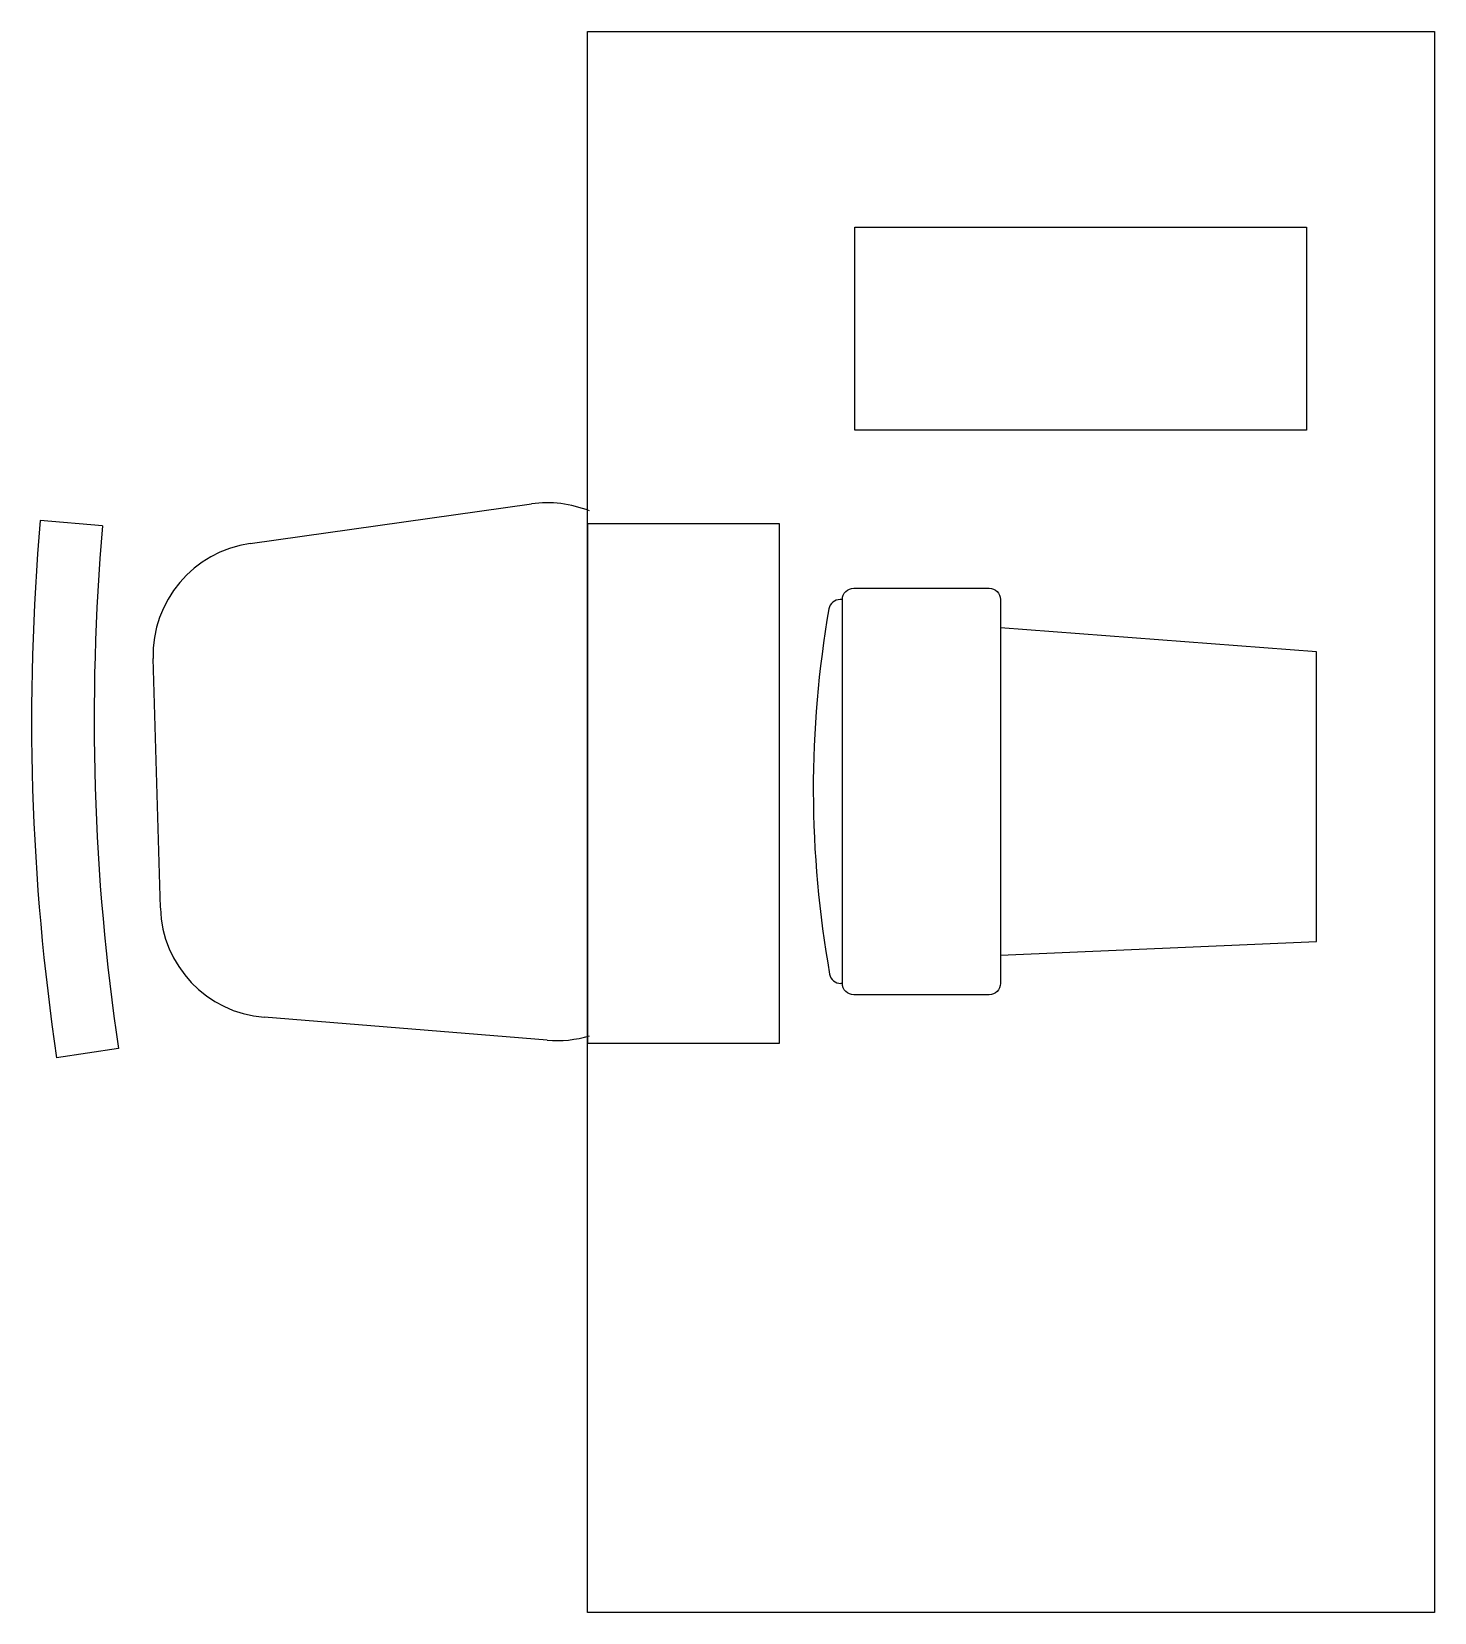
# Model space of a CAD drawing. Extents: x 478 to 602, y -32 to 108.
import ezdxf

# ---------------------------------------------------------------- set-up
doc = ezdxf.new("R2010")
doc.units = 0
doc.layers.get('0').update_dxf_attribs({"linetype": 'CONTINUOUS'})

msp = doc.modelspace()

# ---------------------------------------------------------------- linework, layer by layer
at = {"color": 0}
for p, q in [((497.11, 62.57), (522.02, 66.08)), ((484.04, 64.14), (478.52, 64.62)), ((549.56, 57.61), (549.35, 57.61)), ((591.56, 52.97), (563.56, 55.11)), ((489.16, 30.29), (488.51, 52.38)), ((591.56, 27.33), (591.56, 52.97)), ((563.56, 26.11), (591.56, 27.33)), ((549.56, 23.61), (549.41, 23.61)), ((523.41, 18.57), (498.34, 20.61)), ((485.46, 17.84), (479.97, 17.03))]:
    msp.add_line(p, q, dxfattribs=at)
for points in [[(526.99, 107.91), (601.99, 107.91), (601.99, -32.09), (526.99, -32.09)], [(550.66, 90.6), (590.66, 90.6), (590.66, 72.6), (550.66, 72.6)], [(526.99, 18.31), (543.99, 18.31), (543.99, 64.31), (526.99, 64.31)]]:
    msp.add_lwpolyline(points, close=True, dxfattribs=at)
msp.add_lwpolyline([(562.56, 22.61), (550.56, 22.61, -0.414214), (549.56, 23.61), (549.56, 57.61, -0.414214), (550.56, 58.61), (562.56, 58.61, -0.414214), (563.56, 57.61), (563.56, 23.61, -0.414214)], format="xyb", close=True, dxfattribs=at)
for centre, radius, start, end in [((523.41, 56.18), 10, 67.9691, 98.0227), ((680.79, 46.97), 203.04, 175.0132, 188.4809), ((680.79, 46.97), 197.5, 175.0132, 188.4809), ((498.51, 52.67), 10, 98.0227, 181.6826), ((549.35, 56.61), 1, 90, 170.1125), ((640.1, 40.79), 93.12, 170.1125, 190.116), ((499.15, 30.58), 10, 181.6826, 265.3424), ((549.41, 24.61), 1, 190.116, 270), ((524.23, 28.54), 10, 265.3424, 287.092)]:
    msp.add_arc(centre, radius, start, end, dxfattribs=at)

doc.saveas('drawing.dxf')
